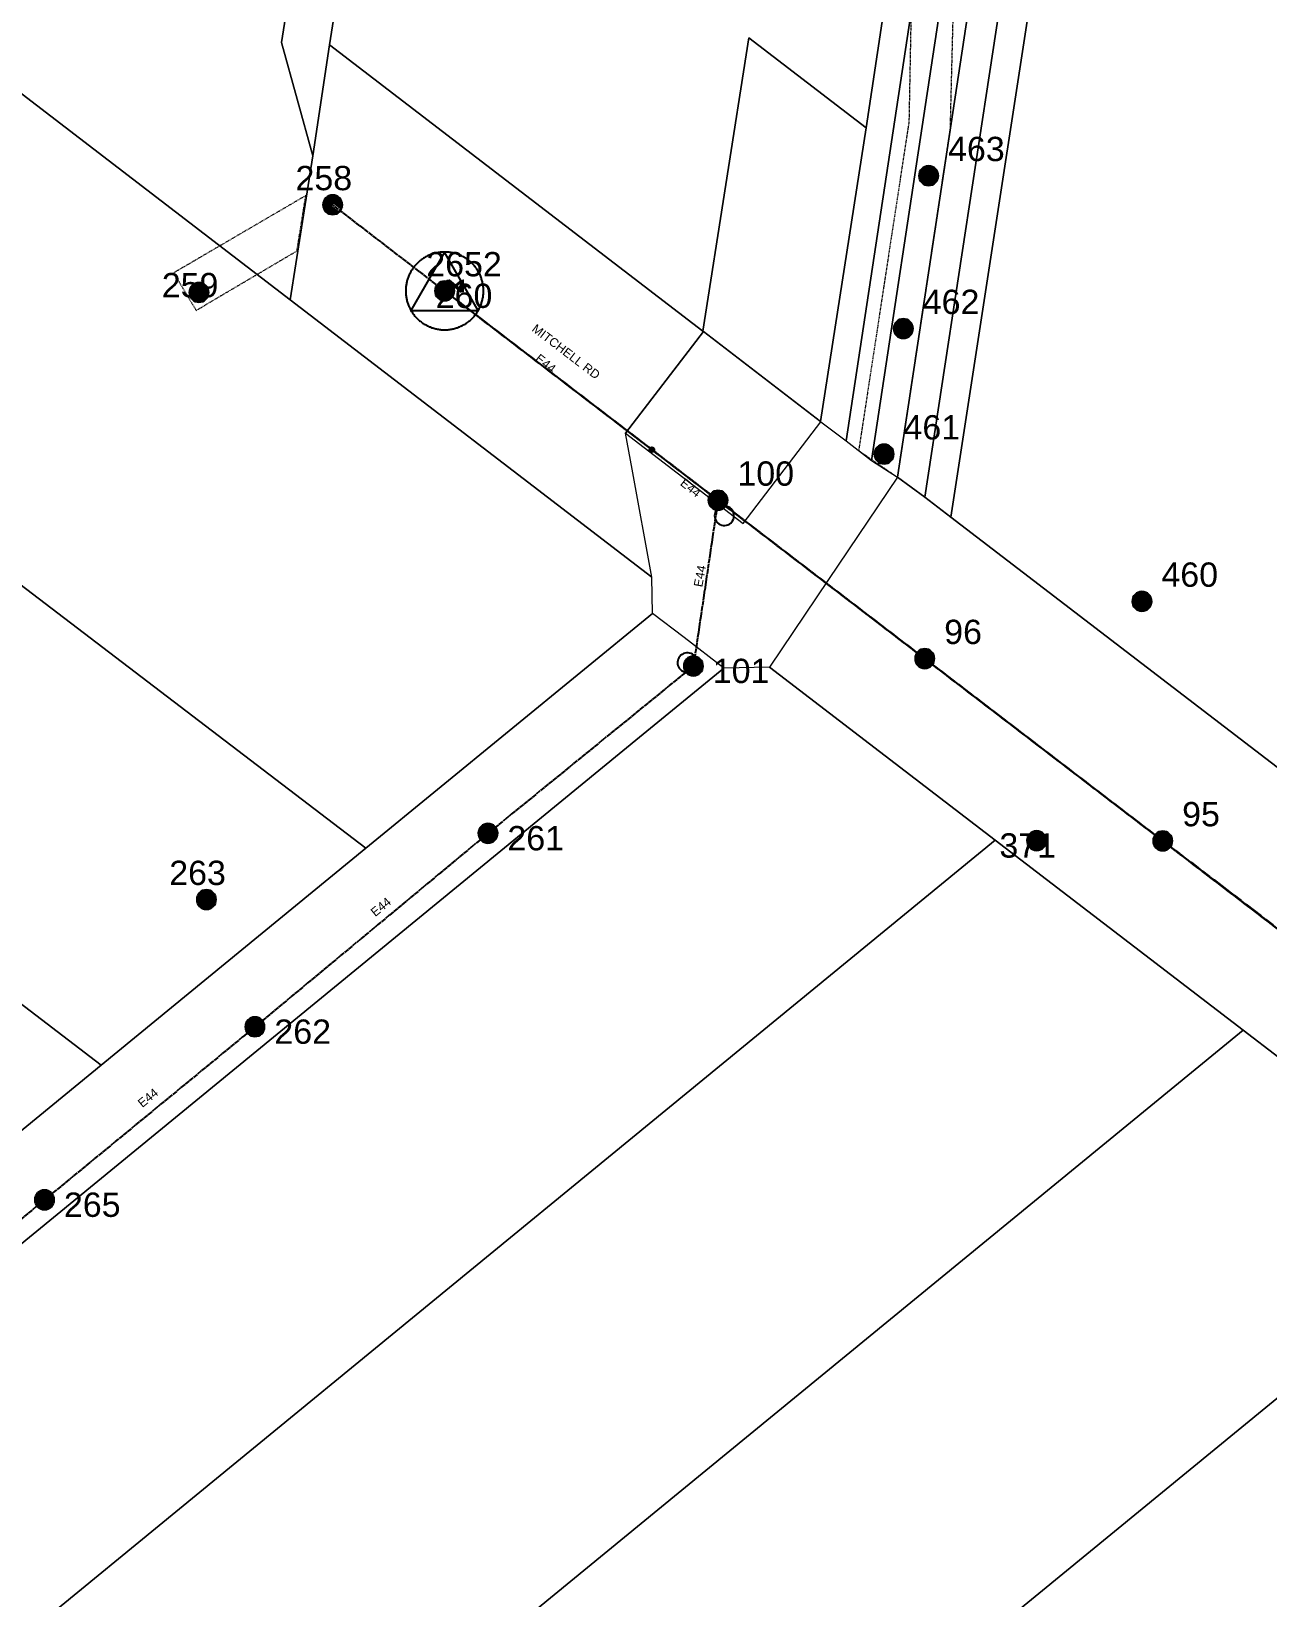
# Model space of a CAD drawing. Header units: metres. Extents: x 301573 to 308964, y 6278036 to 6284182.
# Drawn here: x 302368.9 to 302623.2, y 6282337.6 to 6282659.7 of the extents above; entities that cross this region are included whole.
import ezdxf
from ezdxf.enums import TextEntityAlignment as Align

# ---------------------------------------------------------------- set-up
doc = ezdxf.new("R2010")
doc.units = ezdxf.units.M
for name, pattern in [('Cable Exist OH', [1, 1, 0]), ('Cable Exist UG', [8.2, 4, -1.2, 1.8, -1.2]), ('DASHED', [0.75, 0.5, -0.25]), ('HIDDEN2', [0.1875, 0.125, -0.0625])]:
    doc.linetypes.add(name, pattern=pattern)
doc.layers.get('0').update_dxf_attribs({"color": 6})
for name, color, linetype, lineweight in [('_User_LV_Exist', 5, 'Continuous', 35), ('Cadastre Land Parcels_SP_EXT', 95, 'Continuous', 15), ('Cadastre Other Property_SP_EXT', 97, 'DASHED', 15), ('Cadastre Road Names_SP_HV_LV_SL_EXT', 7, 'Continuous', 15), ('Cadastre Roads_SP_EXT', 46, 'Continuous', 15), ('Mains_HV_EXT', 13, 'Continuous', 25), ('Mains_LV_EXT', 163, 'Continuous', 25)]:
    doc.layers.add(name, color=color, linetype=linetype, lineweight=lineweight)
for name, color, linetype in [('Equip_LV_EXT', 7, 'Continuous'), ('OH_Details_SP_MISC', 7, 'Continuous'), ('Sub_SP_TR_HV_LV_EXT', 7, 'Continuous'), ('SupportsOH_SP_TR_HV_LV_SL_EXT', 7, 'Continuous')]:
    doc.layers.add(name, color=color, linetype=linetype)
doc.layers.get('0').freeze()
doc.styles.add('POLE_LABEL', font='arial.ttf', dxfattribs={"height": 2})
doc.styles.get("Standard").update_dxf_attribs({"font": 'arial.ttf'})

# ---------------------------------------------------------------- blocks, each defined once
blk = doc.blocks.new('SUB_POLE_EXT')
at = {"flags": 128}
for points in [[(-0.05, 4), (-0.15, 4), (-0.25, 3.99), (-0.34, 3.99), (-0.44, 3.98), (-0.54, 3.96), (-0.64, 3.95), (-0.73, 3.93), (-0.83, 3.91), (-0.92, 3.89), (-1.02, 3.87), (-1.11, 3.84), (-1.21, 3.81), (-1.3, 3.78), (-1.39, 3.75), (-1.49, 3.71), (-1.58, 3.68), (-1.67, 3.64), (-1.75, 3.59), (-1.84, 3.55), (-1.93, 3.5), (-2.01, 3.46), (-2.1, 3.41), (-2.18, 3.35), (-2.26, 3.3), (-2.34, 3.24), (-2.42, 3.18), (-2.5, 3.12), (-2.58, 3.06), (-2.65, 3), (-2.72, 2.93), (-2.79, 2.86), (-2.86, 2.79), (-2.93, 2.72), (-3, 2.65), (-3.06, 2.58), (-3.12, 2.5), (-3.18, 2.42), (-3.24, 2.34), (-3.3, 2.26), (-3.35, 2.18), (-3.41, 2.1), (-3.46, 2.01), (-3.5, 1.93), (-3.55, 1.84), (-3.59, 1.75), (-3.64, 1.67), (-3.68, 1.58), (-3.71, 1.49), (-3.75, 1.39), (-3.78, 1.3), (-3.81, 1.21), (-3.84, 1.11), (-3.87, 1.02), (-3.89, 0.92), (-3.91, 0.83), (-3.93, 0.73), (-3.95, 0.64), (-3.96, 0.54), (-3.98, 0.44), (-3.99, 0.34), (-3.99, 0.25), (-4, 0.15), (-4, 0.05), (-4, -0.05), (-4, -0.15), (-3.99, -0.25), (-3.99, -0.34), (-3.98, -0.44), (-3.96, -0.54), (-3.95, -0.64), (-3.93, -0.73), (-3.91, -0.83), (-3.89, -0.92), (-3.87, -1.02), (-3.84, -1.11), (-3.81, -1.21), (-3.78, -1.3), (-3.75, -1.39), (-3.71, -1.49), (-3.68, -1.58), (-3.64, -1.67), (-3.59, -1.75), (-3.55, -1.84), (-3.5, -1.93), (-3.46, -2.01), (-3.41, -2.1), (-3.35, -2.18), (-3.3, -2.26), (-3.24, -2.34), (-3.18, -2.42), (-3.12, -2.5), (-3.06, -2.58), (-3, -2.65), (-2.93, -2.72), (-2.86, -2.79), (-2.79, -2.86), (-2.72, -2.93), (-2.65, -3), (-2.58, -3.06), (-2.5, -3.12), (-2.42, -3.18), (-2.34, -3.24), (-2.26, -3.3), (-2.18, -3.35), (-2.1, -3.41), (-2.01, -3.46), (-1.93, -3.5), (-1.84, -3.55), (-1.75, -3.59), (-1.67, -3.64), (-1.58, -3.68), (-1.49, -3.71), (-1.39, -3.75), (-1.3, -3.78), (-1.21, -3.81), (-1.11, -3.84), (-1.02, -3.87), (-0.92, -3.89), (-0.83, -3.91), (-0.73, -3.93), (-0.64, -3.95), (-0.54, -3.96), (-0.44, -3.98), (-0.34, -3.99), (-0.25, -3.99), (-0.15, -4), (-0.05, -4), (0.05, -4), (0.15, -4), (0.25, -3.99), (0.34, -3.99), (0.44, -3.98), (0.54, -3.96), (0.64, -3.95), (0.73, -3.93), (0.83, -3.91), (0.92, -3.89), (1.02, -3.87), (1.11, -3.84), (1.21, -3.81), (1.3, -3.78), (1.39, -3.75), (1.49, -3.71), (1.58, -3.68), (1.67, -3.64), (1.75, -3.59), (1.84, -3.55), (1.93, -3.5), (2.01, -3.46), (2.1, -3.41), (2.18, -3.35), (2.26, -3.3), (2.34, -3.24), (2.42, -3.18), (2.5, -3.12), (2.58, -3.06), (2.65, -3), (2.72, -2.93), (2.79, -2.86), (2.86, -2.79), (2.93, -2.72), (3, -2.65), (3.06, -2.58), (3.12, -2.5), (3.18, -2.42), (3.24, -2.34), (3.3, -2.26), (3.35, -2.18), (3.41, -2.1), (3.46, -2.01), (3.5, -1.93), (3.55, -1.84), (3.59, -1.75), (3.64, -1.67), (3.68, -1.58), (3.71, -1.49), (3.75, -1.39), (3.78, -1.3), (3.81, -1.21), (3.84, -1.11), (3.87, -1.02), (3.89, -0.92), (3.91, -0.83), (3.93, -0.73), (3.95, -0.64), (3.96, -0.54), (3.98, -0.44), (3.99, -0.34), (3.99, -0.25), (4, -0.15), (4, -0.05), (4, 0.05), (4, 0.15), (3.99, 0.25), (3.99, 0.34), (3.98, 0.44), (3.96, 0.54), (3.95, 0.64), (3.93, 0.73), (3.91, 0.83), (3.89, 0.92), (3.87, 1.02), (3.84, 1.11), (3.81, 1.21), (3.78, 1.3), (3.75, 1.39), (3.71, 1.49), (3.68, 1.58), (3.64, 1.67), (3.59, 1.75), (3.55, 1.84), (3.5, 1.93), (3.46, 2.01), (3.41, 2.1), (3.35, 2.18), (3.3, 2.26), (3.24, 2.34), (3.18, 2.42), (3.12, 2.5), (3.06, 2.58), (3, 2.65), (2.93, 2.72), (2.86, 2.79), (2.79, 2.86), (2.72, 2.93), (2.65, 3), (2.58, 3.06), (2.5, 3.12), (2.42, 3.18), (2.34, 3.24), (2.26, 3.3), (2.18, 3.35), (2.1, 3.41), (2.01, 3.46), (1.93, 3.5), (1.84, 3.55), (1.75, 3.59), (1.67, 3.64), (1.58, 3.68), (1.49, 3.71), (1.39, 3.75), (1.3, 3.78), (1.21, 3.81), (1.11, 3.84), (1.02, 3.87), (0.92, 3.89), (0.83, 3.91), (0.73, 3.93), (0.64, 3.95), (0.54, 3.96), (0.44, 3.98), (0.34, 3.99), (0.25, 3.99), (0.15, 4), (0.05, 4)], [(0, 4), (-3.46, -2), (3.46, -2)]]:
    blk.add_lwpolyline(points, close=True, dxfattribs=at)
at = {"flags": 8}
blk.add_attdef('ASSET_NUM', text='', height=2.5, dxfattribs=at).set_placement((0, 7), align=Align.MIDDLE_CENTER)
for tag, flags, p in [('STREET_CODE', 9, (-1.13, 0.95)), ('CONSTRUCTED_VOLTAGE', 9, (-1.13, 0.75)), ('NO_PHASES', 9, (-1.13, 0.55)), ('OPERATING_VOLTAGE', 9, (-1.13, 0.35)), ('OPERATED_BY', 9, (-1.13, 0.15)), ('MAINTAINED_BY', 9, (-1.13, -0.05)), ('SECONDARY_VOLTAGE', 9, (-1.13, -0.65)), ('STATE', 9, (-1.13, -0.85)), ('SUBSTATION_TYPE', 9, (-1.13, -1.05)), ('SUBURB', 9, (-1.13, -1.65)), ('ORIENTATION', 9, (-1.13, -0.25)), ('OWNED_BY', 9, (-1.13, -0.45)), ('USAGE', 9, (-1.13, -1.25)), ('LEGEND', 9, (-1.13, -1.45)), ('STREETNAME', 9, (-1.13, -1.85)), ('Z', 1, (-1.13, -2.45)), ('LOCATION', 9, (-1.13, -2.05)), ('NOTES', 9, (-1.13, -2.25))]:
    blk.add_attdef(tag, text='', height=0.2, dxfattribs=dict(flags=flags)).set_placement(p, align=Align.MIDDLE_LEFT)
blk = doc.blocks.new('LV_OH_LINKS_DISTFUSE_EXT')
for p, q in [((0, 0), (0.96, 0)), ((3.84, 0), (4.8, 0))]:
    blk.add_line(p, q)
blk.add_lwpolyline([(3.84, -1.2), (3.84, 1.2), (0.96, -1.2), (0.96, 1.2)], close=True)
at = {"flags": 9}
for tag, p in [('ACTUAL_STATUS', (0, 0)), ('CONSTRUCTED_VOLTAGE', (0, -0.2)), ('OPERATING_VOLTAGE', (0, -0.6)), ('ORIENTATION', (0, -0.8)), ('OWNED_BY', (0, -1)), ('STATE', (0, -1.2)), ('SWITCH_TYPE', (0, -1.4)), ('NO_PHASES', (0, -0.4)), ('USAGE', (0, -1.6)), ('NOTES', (0, -1.8))]:
    blk.add_attdef(tag, text='', height=0.2, dxfattribs=at).set_placement(p, align=Align.MIDDLE_LEFT)
at = {"flags": 1}
blk.add_attdef('Z', (0, 0), '', height=0.2, dxfattribs=at)
blk = doc.blocks.new('POLE_EXT')
blk.add_hatch(color=256).paths.add_polyline_path([(-1, 0, 1), (1, 0, 1)])
blk.add_lwpolyline([(-1, 0, 1), (1, 0, 1)], format="xyb", close=True)
at = {"flags": 8}
blk.add_attdef('pNumber', text='', height=2, dxfattribs=at).set_placement((3, 2.5), align=Align.MIDDLE_CENTER)
at = {"style": 'POLE_LABEL', "flags": 9}
for tag, p in [('STRUCTURE_PLANT_NUMBER', (1.35, 0.03)), ('STREET_CODE', (1.35, -0.2))]:
    blk.add_attdef(tag, text='', height=0.2, dxfattribs=at).set_placement(p, align=Align.MIDDLE_LEFT)
at = {"flags": 9}
for tag, p in [('OWNED_BY', (1.35, -0.4)), ('SPECIAL_USE', (1.35, -0.8)), ('STATE', (1.35, -1)), ('cLV', (1.35, -1.4)), ('hDepth', (1.35, -1.6)), ('PARENT', (1.35, -0.6)), ('USAGE', (1.35, -1.2)), ('hDia', (1.35, -1.8)), ('cHV', (1.35, -2)), ('LBRACKET', (1.35, -2.2)), ('LExisting', (1.35, -2.4)), ('LANTNUMBER', (1.35, -2.6)), ('LOther', (1.35, -2.8)), ('LRemove', (1.35, -3)), ('LEGEND', (1.35, -3.2)), ('cLinedev', (1.35, -3.4)), ('pExisting', (1.35, -3.8)), ('pFooting', (1.35, -4.4)), ('pNew', (1.35, -4.6)), ('LOCATION', (1.35, -3.6)), ('PFNUMBER', (1.35, -4)), ('NEWPFNUMBER', (1.35, -4.2)), ('pRelocate', (1.35, -5)), ('pRemove', (1.35, -5.2)), ('pReplace', (1.35, -5.4)), ('pStay', (1.35, -5.6)), ('pType', (1.35, -5.8)), ('cspan', (1.35, -6)), ('STREETNAME', (1.35, -6.2)), ('SUBURB', (1.35, -6.4)), ('OPERATED_BY', (1.36, -7.01)), ('NOTES', (1.35, -6.6)), ('MAINTAINED_BY', (1.36, -6.81))]:
    blk.add_attdef(tag, text='', height=0.2, dxfattribs=at).set_placement(p, align=Align.MIDDLE_LEFT)
at = {"flags": 1}
blk.add_attdef('Z', (1.35, -7.33), '', height=0.2, dxfattribs=at)
blk = doc.blocks.new('End Shackle_EXT')
blk.add_wipeout([(0, 0.25), (1.81, 0.25), (1.82, -0.25), (0, -0.25)])
blk.add_line((1.81, -1), (1.81, 1))
at = {"flags": 1}
blk.add_attdef('Z', (0, 0), '', height=0.2, dxfattribs=at)
at = {"flags": 9}
for tag, p in [('CONNECTOR_TYPE', (0, 0)), ('CONSTRUCTED_VOLTAGE', (0, -0.2)), ('OPERATING_VOLTAGE', (0, -0.6)), ('ORIENTATION', (0, -0.8)), ('OWNED_BY', (0, -1)), ('STATE', (0, -1.2)), ('NO_PHASES', (0, -0.4)), ('USAGE', (0, -1.4)), ('NOTES', (0, -1.6))]:
    blk.add_attdef(tag, text='', height=0.2, dxfattribs=at).set_placement(p, align=Align.MIDDLE_LEFT)
blk = doc.blocks.new('CONNECTOR_NODE_EXT')
h = blk.add_hatch(color=256)
edge = h.paths.add_edge_path()
edge.add_arc((0, 0), 0.5, 0, 360)
blk.add_circle((0, 0), 0.5)
at = {"flags": 1}
blk.add_attdef('Z', (0, 0), '', height=0.2, dxfattribs=at)
at = {"flags": 9}
for tag, p in [('CONNECTOR_TYPE', (0, 0)), ('CONSTRUCTED_VOLTAGE', (0, -0.2)), ('OPERATING_VOLTAGE', (0, -0.6)), ('ORIENTATION', (0, -0.8)), ('SUBTYPE', (0, -1)), ('NO_PHASES', (0, -0.4)), ('USAGE', (0, -1.2)), ('NOTES', (0, -1.4))]:
    blk.add_attdef(tag, text='', height=0.2, dxfattribs=at).set_placement(p, align=Align.MIDDLE_LEFT)

msp = doc.modelspace()

# ---------------------------------------------------------------- linework, layer by layer
at = {"layer": '_User_LV_Exist', "color": 30, "linetype": 'Cable Exist UG', "flags": 128}
msp.add_lwpolyline([(302721.48411, 6282301.77881), (302803.2321, 6282365.44494), (302746.61205, 6282382.18468), (302646.08138, 6282459.16076), (302607.41458, 6282488.7672)], dxfattribs=at)
at = {"layer": 'Cadastre Land Parcels_SP_EXT', "linetype": 'Continuous'}
for points in [[(302639.03102, 6283174.33796), (302620.02996, 6283198.55797), (302534.44899, 6283317.90196), (302524.92797, 6283257.52803), (302503.57604, 6283122.12596), (302622.40699, 6283103.38796), (302541.69898, 6282571.45503), (302547.025, 6282567.99097), (302639.03102, 6283174.33796)], [(302547.025, 6282567.99097), (302552.66397, 6282563.89897), (302598.10899, 6282861.65497), (302714.46628, 6282843.73403), (302748.47333, 6283086.84308), (302705.10002, 6283093.80599), (302639.03102, 6283174.33796), (302547.025, 6282567.99097)], [(302541.69898, 6282571.45503), (302622.40699, 6283103.38796), (302503.57604, 6283122.12596), (302488.63599, 6283027.39002), (302484.26803, 6282999.68697), (302480.68199, 6282976.95501), (302594.64396, 6282958.984), (302536.45697, 6282575.47301), (302541.69898, 6282571.45503)], [(302488.63599, 6283027.39002), (302369.32998, 6283044.57699), (302368.70502, 6283040.95102), (302346.76197, 6282902.44698), (302456.17004, 6282885.11303), (302420.332, 6282657.39304), (302426.78699, 6282634.10396), (302430.212, 6282656.90403), (302455.54297, 6282817.53901), (302480.68199, 6282976.95501), (302484.26803, 6282999.68697), (302488.63599, 6283027.39002)], [(302536.45697, 6282575.47301), (302594.64396, 6282958.984), (302480.68199, 6282976.95501), (302455.54297, 6282817.53901), (302564.72403, 6282800.32104), (302540.61903, 6282639.86502), (302531.21496, 6282579.491), (302531.29296, 6282579.43199), (302536.45697, 6282575.47301)], [(302426.78699, 6282634.10396), (302420.332, 6282657.39304), (302456.17004, 6282885.11303), (302346.76197, 6282902.44698), (302306.58697, 6282648.873), (302313.49201, 6282645.35003), (302349.18201, 6282660.34396), (302422.10598, 6282604.46599), (302426.78699, 6282634.10396)], [(302693.01684, 6282693.74246), (302714.46628, 6282843.73403), (302598.10899, 6282861.65497), (302552.66397, 6282563.89897), (302558.02303, 6282559.82401), (302581.22403, 6282710.84999), (302693.01684, 6282693.74246)], [(302507.02401, 6282598.03299), (302516.42101, 6282658.38802), (302540.61903, 6282639.86502), (302564.72403, 6282800.32104), (302455.54297, 6282817.53901), (302430.212, 6282656.90403), (302507.02401, 6282598.03299)], [(302693.01684, 6282693.74246), (302581.22403, 6282710.84999), (302558.02303, 6282559.82401), (302660.06301, 6282481.62499), (302662.40935, 6282479.81044), (302693.01684, 6282693.74246)], [(302224.01902, 6282688.378), (302183.159, 6282706.96), (302180.354, 6282687.98898), (302437.68299, 6282491.72698), (302496.62797, 6282540.01497), (302496.49998, 6282547.47104), (302422.10598, 6282604.46599), (302349.18201, 6282660.34396), (302313.49201, 6282645.35003), (302306.58697, 6282648.873), (302224.01902, 6282688.378)], [(302437.68299, 6282491.72698), (302180.354, 6282687.98898), (302168.97402, 6282610.96002), (302383.20703, 6282447.09701), (302437.68299, 6282491.72698)], [(302540.61903, 6282639.86502), (302516.42101, 6282658.38802), (302507.02401, 6282598.03299), (302507.10404, 6282597.97098), (302531.21496, 6282579.491), (302540.61903, 6282639.86502)], [(302383.20703, 6282447.09701), (302168.97402, 6282610.96002), (302154.831, 6282512.36996), (302314.387, 6282390.71403), (302383.20703, 6282447.09701)], [(302531.29296, 6282579.43199), (302531.21496, 6282579.491), (302507.10404, 6282597.97098), (302491.08996, 6282577.05099), (302515.29301, 6282558.52799), (302531.29296, 6282579.43199)], [(302567.16201, 6282493.34399), (302520.704, 6282528.931), (302511.30602, 6282528.76802), (302493.93303, 6282514.53402), (302319.74402, 6282371.82896), (302285.05297, 6282348.73802), (302258.26001, 6282334.51497), (302317.85096, 6282289.12799), (302495.97104, 6282435.02998), (302567.16201, 6282493.34399)], [(302618.168, 6282454.28101), (302567.16201, 6282493.34399), (302495.97104, 6282435.02998), (302317.85096, 6282289.12799), (302368.999, 6282250.17304), (302497.73601, 6282355.62902), (302618.168, 6282454.28101)], [(302669.53298, 6282414.94703), (302618.168, 6282454.28101), (302497.73601, 6282355.62902), (302368.999, 6282250.17304), (302420.50601, 6282210.94603), (302497.55396, 6282274.05703), (302669.53298, 6282414.94703)], [(302694.94821, 6282309.64978), (302701.95025, 6282315.5837), (302731.62436, 6282340.73288), (302742.33416, 6282351.40717), (302741.89532, 6282359.52343), (302741.41038, 6282359.91325), (302669.53306, 6282414.94659), (302497.55431, 6282274.05721), (302524.20002, 6282241.53676), (302582.3849, 6282255.98144), (302596.52713, 6282267.55884), (302615.42872, 6282243.41612), (302694.94821, 6282309.64978)]]:
    msp.add_lwpolyline(points, close=True, dxfattribs=at)
at = {"layer": 'Cadastre Other Property_SP_EXT', "linetype": 'HIDDEN2'}
for points in [[(302557.90866, 6282639.71768), (302559.57797, 6282705.75497), (302598.72599, 6282967.89697), (302589.82943, 6282969.19885), (302550.63975, 6282706.56875), (302549.38816, 6282641.11417), (302539.04539, 6282573.48899), (302547.025, 6282567.99097), (302557.90866, 6282639.71768)], [(302423.50046, 6282614.55605), (302425.31883, 6282625.93512), (302398.13732, 6282610.04461), (302402.76346, 6282602.31491), (302423.50046, 6282614.55605)]]:
    msp.add_lwpolyline(points, close=True, dxfattribs=at)
at = {"layer": 'Cadastre Roads_SP_EXT', "linetype": 'Continuous'}
for points in [[(302507.02398, 6282598.03296), (302430.21202, 6282656.90402), (302426.78699, 6282634.104), (302422.10599, 6282604.46603), (302496.49996, 6282547.47103), (302492.43499, 6282569.69803), (302491.09, 6282577.05098), (302507.10398, 6282597.97097), (302507.02398, 6282598.03296)], [(302778.89044, 6282390.82079), (302763.38324, 6282402.77491), (302683.1988, 6282464.09531), (302682.03624, 6282470.56701), (302662.40915, 6282479.81095), (302660.06331, 6282481.62515), (302558.02284, 6282559.82448), (302552.66392, 6282563.89934), (302547.02489, 6282567.99134), (302532.87036, 6282546.98641), (302520.70395, 6282528.93142), (302567.16205, 6282493.34402), (302618.16806, 6282454.28154), (302669.53295, 6282414.94663), (302741.41039, 6282359.91334), (302741.89536, 6282359.52347), (302778.89044, 6282390.82079)], [(302511.30601, 6282528.76796), (302503.14603, 6282535.02001), (302496.62801, 6282540.01502), (302437.68304, 6282491.72697), (302383.20696, 6282447.09698), (302314.38702, 6282390.71403), (302309.02598, 6282386.32099), (302275.81702, 6282364.22001), (302156.15902, 6282300.68703), (302163.17297, 6282295.347), (302171.93202, 6282288.67903), (302258.25998, 6282334.51501), (302285.053, 6282348.73798), (302319.744, 6282371.82896), (302493.933, 6282514.53396), (302511.30601, 6282528.76796)]]:
    msp.add_lwpolyline(points, close=True, dxfattribs=at)
at = {"layer": 'Mains_HV_EXT', "linetype": 'Cable Exist OH'}
msp.add_lwpolyline([(302746.61205, 6282382.18468), (302453.87299, 6282606.32797)], dxfattribs=at)
at = {"layer": 'Mains_LV_EXT', "linetype": 'Cable Exist OH'}
for points in [[(302453.87299, 6282606.32797), (302496.51108, 6282573.68218)], [(302496.51108, 6282573.68218), (302510.10361, 6282563.27497)], [(302510.10361, 6282563.27497), (302505.04969, 6282529.189)], [(302510.10361, 6282563.27488), (302541.89664, 6282538.9323), (302552.63777, 6282530.70825)], [(302552.63777, 6282530.70825), (302601.59945, 6282493.21967)], [(302505.04969, 6282529.189), (302462.79248, 6282494.77813)], [(302462.79248, 6282494.77813), (302414.8539, 6282454.99069)], [(302601.59945, 6282493.21967), (302601.59953, 6282493.21967), (302646.08145, 6282459.16073), (302746.61205, 6282382.18468)], [(302414.8539, 6282454.99069), (302371.56066, 6282419.40182)], [(302371.56066, 6282419.40182), (302323.0666, 6282379.74526), (302275.5788, 6282348.20824)]]:
    msp.add_lwpolyline(points, dxfattribs=at)
at = {"layer": 'Mains_LV_EXT', "linetype": 'Continuous'}
for points in [[(302509.81083, 6282561.29993, 3.683541134), (302511.68251, 6282562.06608)], [(302505.34264, 6282531.16478, 1.455558095), (302503.48682, 6282527.92393)]]:
    msp.add_lwpolyline(points, format="xyb", dxfattribs=at)
at = {"layer": 'OH_Details_SP_MISC', "color": 30, "linetype": 'Continuous', "flags": 128}
msp.add_lwpolyline([(302721.48411, 6282301.77881), (302803.2321, 6282365.44494), (302746.61205, 6282382.18468), (302646.08138, 6282459.16076), (302607.41458, 6282488.7672)], dxfattribs=at)

# ---------------------------------------------------------------- block references
at = {"layer": 'Equip_LV_EXT'}
for name, p in [('LV_OH_LINKS_DISTFUSE_EXT', (302453.46758, 6282607.24023)), ('LV_OH_LINKS_DISTFUSE_EXT', (302453.87428, 6282607.32637)), ('CONNECTOR_NODE_EXT', (302496.51103, 6282573.68214))]:
    msp.add_blockref(name, p, dxfattribs=at)
at = {"layer": 'Sub_SP_TR_HV_LV_EXT'}
ref = msp.add_blockref('SUB_POLE_EXT', (302453.87296, 6282606.32794), dxfattribs=dict(at, xscale=2, yscale=2, zscale=2))
ref.add_attrib('ASSET_NUM', '2652', dxfattribs={"layer": '0', "height": 5}).set_placement((302457.87296, 6282607.82794), align=Align.BOTTOM_CENTER)
at = {"layer": 'SupportsOH_SP_TR_HV_LV_SL_EXT'}
ref = msp.add_blockref('POLE_EXT', (302553.4375, 6282630.01964), dxfattribs=dict(at, xscale=2, yscale=2, zscale=2))
ref.add_attrib('ASSET_NUM', '463', dxfattribs={"layer": '0', "height": 5, "style": 'POLE_LABEL'}).set_placement((302557.4375, 6282631.51964), align=Align.BOTTOM_LEFT)
ref = msp.add_blockref('POLE_EXT', (302430.84885, 6282624.03774), dxfattribs=dict(at, xscale=2, yscale=2, zscale=2))
ref.add_attrib('ASSET_NUM', '258', dxfattribs={"layer": '0', "height": 5, "style": 'POLE_LABEL'}).set_placement((302434.84885, 6282625.53774), align=Align.BOTTOM_RIGHT)
ref = msp.add_blockref('POLE_EXT', (302403.34442, 6282606.01952), dxfattribs=dict(at, xscale=2, yscale=2, zscale=2))
ref.add_attrib('ASSET_NUM', '259', dxfattribs={"layer": '0', "height": 5, "style": 'POLE_LABEL'}).set_placement((302407.34442, 6282607.51952), align=Align.MIDDLE_RIGHT)
ref = msp.add_blockref('POLE_EXT', (302453.87298, 6282606.32791), dxfattribs=dict(at, xscale=2, yscale=2, zscale=2))
ref.add_attrib('ASSET_NUM', '260', dxfattribs={"layer": '0', "height": 5, "style": 'POLE_LABEL'}).set_placement((302457.87298, 6282607.82791), align=Align.TOP_CENTER)
ref = msp.add_blockref('POLE_EXT', (302548.23037, 6282598.57641), dxfattribs=dict(at, xscale=2, yscale=2, zscale=2))
ref.add_attrib('ASSET_NUM', '462', dxfattribs={"layer": '0', "height": 5, "style": 'POLE_LABEL'}).set_placement((302552.23037, 6282600.07641), align=Align.BOTTOM_LEFT)
ref = msp.add_blockref('POLE_EXT', (302544.26978, 6282572.77507), dxfattribs=dict(at, xscale=2, yscale=2, zscale=2))
ref.add_attrib('ASSET_NUM', '461', dxfattribs={"layer": '0', "height": 5, "style": 'POLE_LABEL'}).set_placement((302548.26978, 6282574.27507), align=Align.BOTTOM_LEFT)
ref = msp.add_blockref('POLE_EXT', (302510.10368, 6282563.27493), dxfattribs=dict(at, xscale=2, yscale=2, zscale=2))
ref.add_attrib('ASSET_NUM', '100', dxfattribs={"layer": '0', "height": 5, "rotation": 359.9495815, "style": 'POLE_LABEL'}).set_placement((302514.10368, 6282564.77493), align=Align.BOTTOM_LEFT)
ref = msp.add_blockref('POLE_EXT', (302597.32233, 6282542.48242), dxfattribs=dict(at, xscale=2, yscale=2, zscale=2))
ref.add_attrib('ASSET_NUM', '460', dxfattribs={"layer": '0', "height": 5, "style": 'POLE_LABEL'}).set_placement((302601.32233, 6282543.98242), align=Align.BOTTOM_LEFT)
ref = msp.add_blockref('POLE_EXT', (302552.63779, 6282530.70825), dxfattribs=dict(at, xscale=2, yscale=2, zscale=2))
ref.add_attrib('ASSET_NUM', '96', dxfattribs={"layer": '0', "height": 5, "rotation": 359.936523, "style": 'POLE_LABEL'}).set_placement((302556.63779, 6282532.20825), align=Align.BOTTOM_LEFT)
ref = msp.add_blockref('POLE_EXT', (302505.04969, 6282529.18895), dxfattribs=dict(at, xscale=2, yscale=2, zscale=2))
ref.add_attrib('ASSET_NUM', '101', dxfattribs={"layer": '0', "height": 5, "rotation": 359.9410843, "style": 'POLE_LABEL'}).set_placement((302509.04969, 6282530.68895), align=Align.TOP_LEFT)
ref = msp.add_blockref('POLE_EXT', (302601.59948, 6282493.2197), dxfattribs=dict(at, xscale=2, yscale=2, zscale=2))
ref.add_attrib('ASSET_NUM', '95', dxfattribs={"layer": '0', "height": 5, "rotation": 0.0665495, "style": 'POLE_LABEL'}).set_placement((302605.59948, 6282494.7197), align=Align.BOTTOM_LEFT)
ref = msp.add_blockref('POLE_EXT', (302462.7925, 6282494.77814), dxfattribs=dict(at, xscale=2, yscale=2, zscale=2))
ref.add_attrib('ASSET_NUM', '261', dxfattribs={"layer": '0', "height": 5, "style": 'POLE_LABEL'}).set_placement((302466.7925, 6282496.27814), align=Align.TOP_LEFT)
ref = msp.add_blockref('POLE_EXT', (302575.65575, 6282493.27136), dxfattribs=dict(at, xscale=2, yscale=2, zscale=2))
ref.add_attrib('ASSET_NUM', '371', dxfattribs={"layer": '0', "height": 5, "rotation": 359.9319916, "style": 'POLE_LABEL'}).set_placement((302579.65575, 6282494.77136), align=Align.TOP_RIGHT)
ref = msp.add_blockref('POLE_EXT', (302404.87441, 6282481.1515), dxfattribs=dict(at, xscale=2, yscale=2, zscale=2))
ref.add_attrib('ASSET_NUM', '263', dxfattribs={"layer": '0', "height": 5, "style": 'POLE_LABEL'}).set_placement((302408.87441, 6282482.6515), align=Align.BOTTOM_RIGHT)
ref = msp.add_blockref('POLE_EXT', (302414.85386, 6282454.99069), dxfattribs=dict(at, xscale=2, yscale=2, zscale=2))
ref.add_attrib('ASSET_NUM', '262', dxfattribs={"layer": '0', "height": 5, "style": 'POLE_LABEL'}).set_placement((302418.85386, 6282456.49069), align=Align.TOP_LEFT)
ref = msp.add_blockref('POLE_EXT', (302371.56068, 6282419.40185), dxfattribs=dict(at, xscale=2, yscale=2, zscale=2))
ref.add_attrib('ASSET_NUM', '265', dxfattribs={"layer": '0', "height": 5, "style": 'POLE_LABEL'}).set_placement((302375.56068, 6282420.90185), align=Align.TOP_LEFT)

# ---------------------------------------------------------------- texts
at = {"layer": 'Cadastre Road Names_SP_HV_LV_SL_EXT'}
msp.add_text('MITCHELL RD', height=1.8, rotation=322.630127, dxfattribs=at).set_placement((302471.65728, 6282598.21221))
at = {"layer": 'Mains_LV_EXT'}
for rotation, p in [(321.5082131, (302472.35037, 6282592.10811)), (321.5082131, (302502.18018, 6282566.51743)), (79.5927232, (302506.85779, 6282545.31529)), (39.5585906, (302439.60044, 6282477.53621)), (39.5577427, (302391.68949, 6282438.27636))]:
    msp.add_text('E44', height=1.8, rotation=rotation, dxfattribs=at).set_placement(p)

# ---------------------------------------------------------------- next in the draw order: block references
at = {"layer": 'Mains_LV_EXT', "rotation": 321.5085135660732}
msp.add_blockref('End Shackle_EXT', (302430.84884, 6282624.03774), dxfattribs=at)

# ---------------------------------------------------------------- next in the draw order: linework, layer by layer
at = {"layer": 'Mains_LV_EXT', "linetype": 'Cable Exist OH'}
msp.add_lwpolyline([(302453.87299, 6282606.32797), (302430.84888, 6282624.03774)], dxfattribs=at)

doc.saveas('drawing.dxf')
